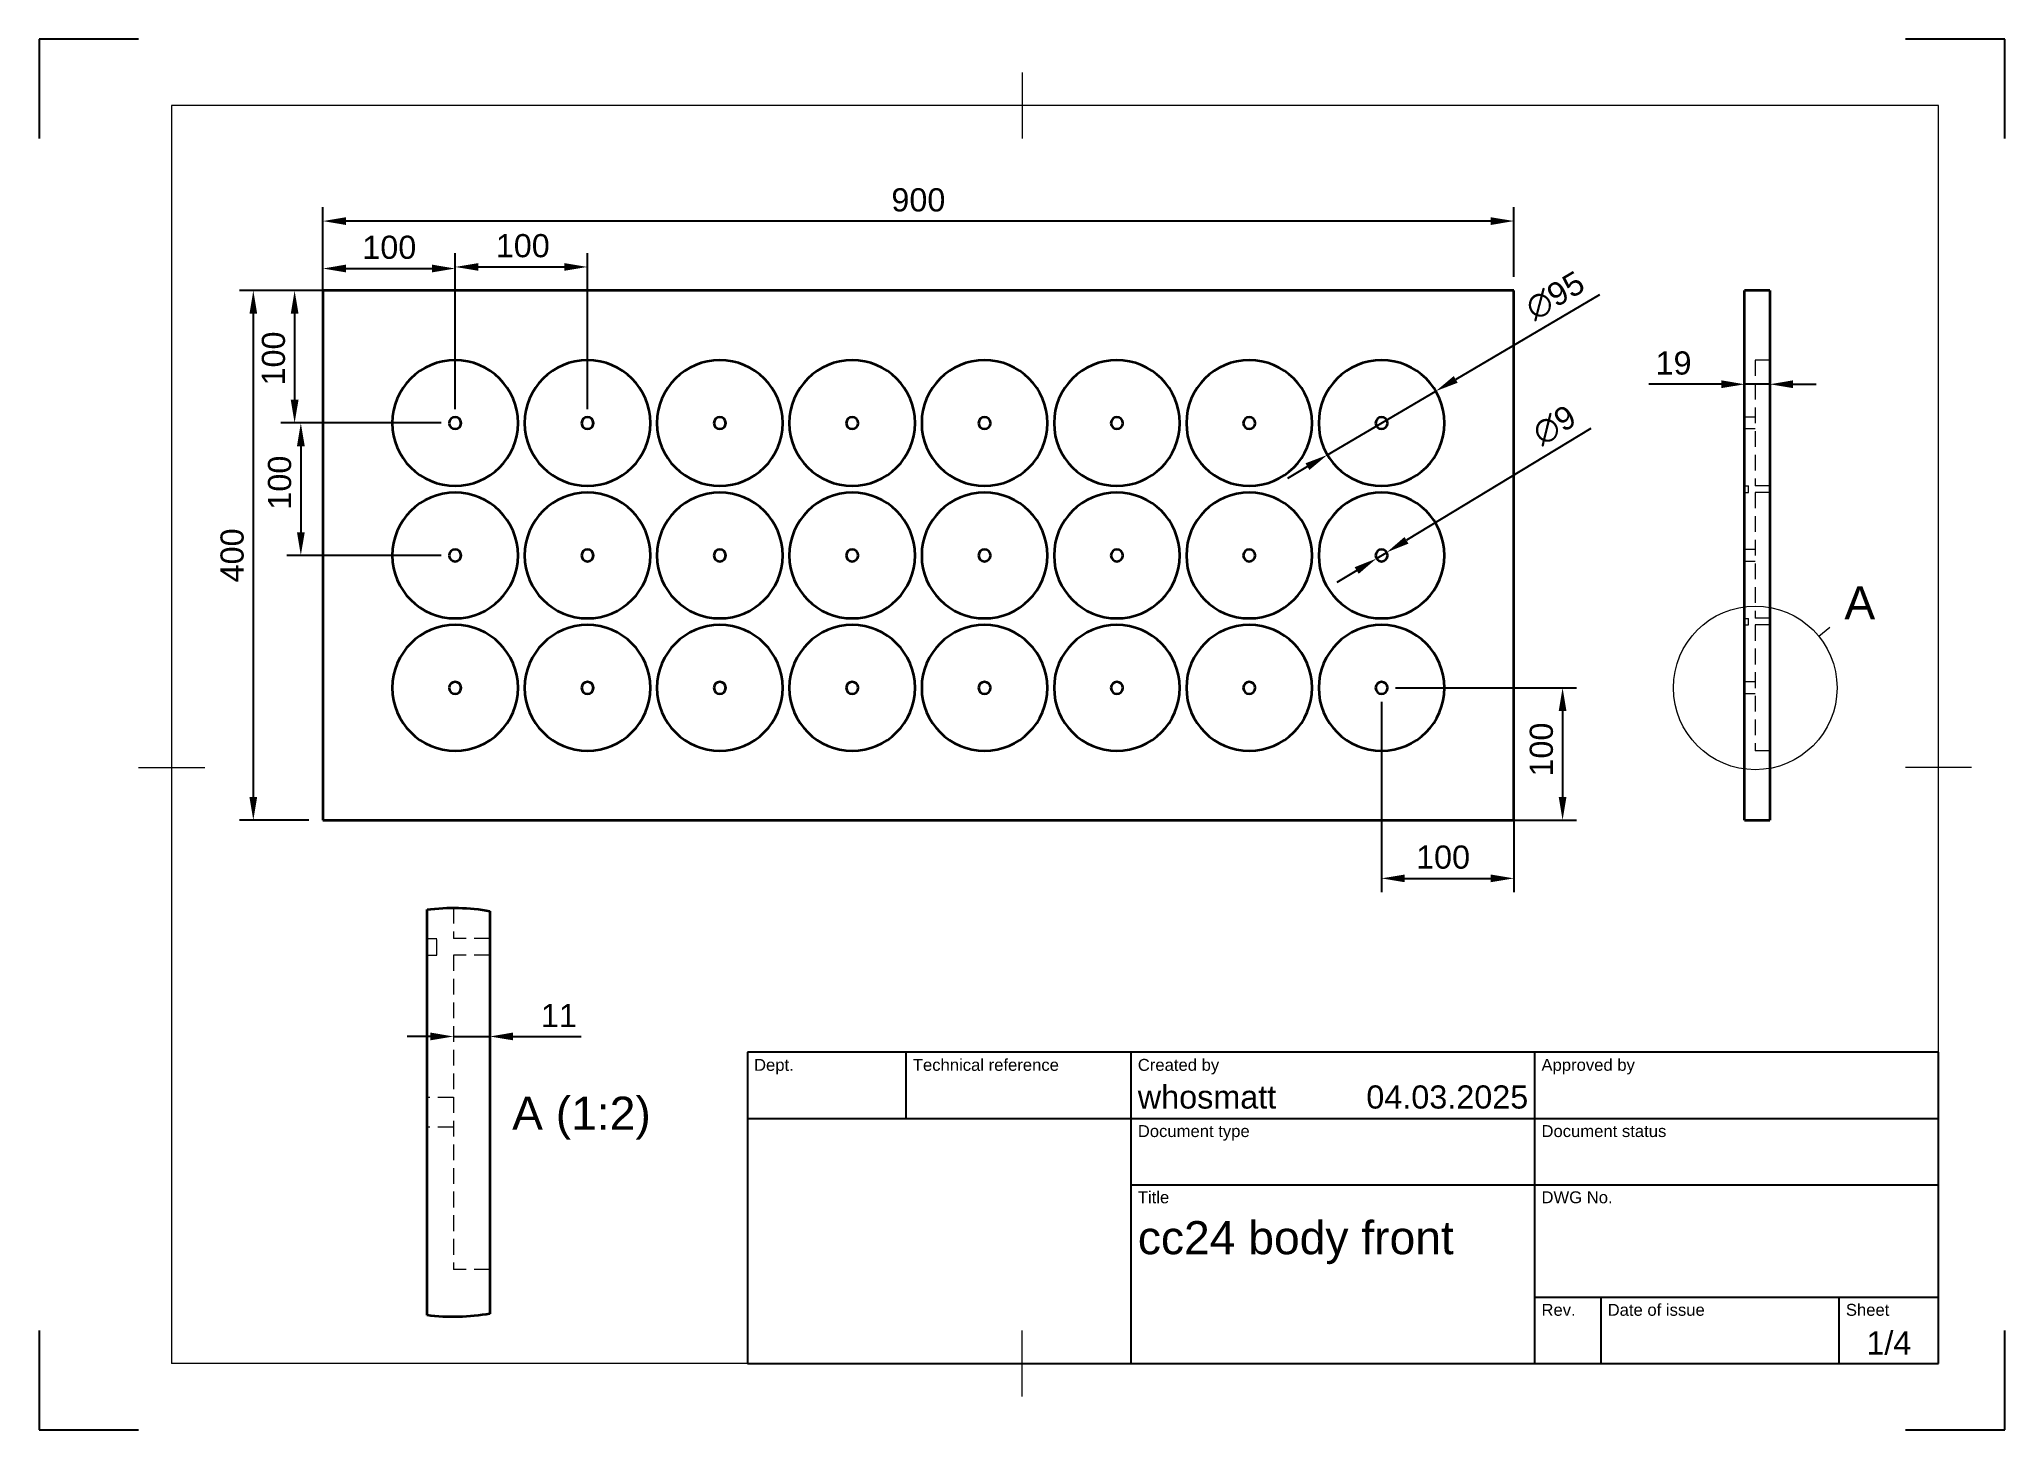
# Model space of a CAD drawing. Header units: millimetres. Extents: x 0 to 297, y 0 to 210.
import ezdxf
from ezdxf.enums import TextEntityAlignment as Align

# ---------------------------------------------------------------- set-up
doc = ezdxf.new("R2010")
doc.units = ezdxf.units.MM
doc.header["$LTSCALE"] = 0.75
doc.linetypes.add('HIDDEN2', pattern=[4.7625, 3.175, -1.5875])
for name, color, linetype, lineweight in [('BORDER', 7, 'Continuous', 18), ('Detail Boundary', 7, 'Continuous', 18), ('FD_Dimensions', 7, 'Continuous', 18), ('Hidden', 7, 'HIDDEN2', 18), ('TITLEBLOCK', 7, 'Continuous', 25), ('View Labels', 7, 'Continuous', 18), ('Visible', 7, 'Continuous', 35)]:
    doc.layers.add(name, color=color, linetype=linetype, lineweight=lineweight)
doc.styles.add('FusionTitle', font='arial.ttf')
doc.styles.get("Standard").update_dxf_attribs({"font": 'arial.ttf'})
doc.dimstyles.new('Dim-ISO-25', dxfattribs={"dimtxt": 3.5, "dimasz": 3.5, "dimexe": 2.1, "dimexo": 2.1, "dimgap": 1.4, "dimtad": 1, "dimzin": 12, "dimdsep": 46, "dimtxsty": 'Standard', "dimcen": 0, "dimazin": 3, "dimtp": 0.1, "dimtm": 0.1, "dimtfac": 0.714286, "dimtmove": 0, "dimatfit": 3, "dimfxl": 1, "dimtzin": 12, "dimarcsym": 0})

# ---------------------------------------------------------------- blocks, each defined once
blk = doc.blocks.new('ISO_A4(L)_SHEET')
at = {"layer": 'BORDER'}
for p, q in [((148.5, 205), (148.5, 195)), ((287, 200), (20, 200)), ((20, 200), (20, 10)), ((287, 10), (287, 200)), ((15, 100), (25, 100)), ((292, 100), (282, 100)), ((148.5, 5), (148.5, 15)), ((287, 10), (20, 10))]:
    blk.add_line(p, q, dxfattribs=at)
at = {"layer": 'Defpoints'}
for p, q in [((0, 210), (0, 195)), ((15, 210), (0, 210)), ((297, 210), (282, 210)), ((297, 195), (297, 210)), ((0, 15), (0, 0)), ((297, 0), (297, 15)), ((0, 0), (15, 0)), ((282, 0), (297, 0))]:
    blk.add_line(p, q, dxfattribs=at)
blk = doc.blocks.new('ISO_TITLEBLOCK')
at = {"layer": 'TITLEBLOCK'}
for p, q in [((0, 47), (-180, 47)), ((-180, 47), (-180, 0)), ((-156, 37), (-156, 47)), ((-122, 0), (-122, 47)), ((-61, 0), (-61, 47)), ((0, 0), (0, 47)), ((-180, 37), (0, 37)), ((-122, 27), (0, 27)), ((-61, 10), (0, 10)), ((-51, 0), (-51, 10)), ((-15, 0), (-15, 10)), ((-180, 0), (0, 0))]:
    blk.add_line(p, q, dxfattribs=at)
at = {"layer": 'TITLEBLOCK', "style": 'FusionTitle'}
for s, p in [('Dept.', (-179, 46)), ('Technical reference', (-155, 46)), ('Created by', (-121, 46)), ('Approved by', (-60, 46)), ('Document type', (-121, 36)), ('Document status', (-60, 36)), ('Title', (-121, 26)), ('DWG No.', (-60, 26)), ('Rev.', (-60, 9)), ('Date of issue', (-50, 9)), ('Sheet', (-14, 9))]:
    blk.add_text(s, height=1.8, dxfattribs=at).set_placement(p, align=Align.TOP_LEFT)
for tag, height, p in [('DEPT', 3.5, (-179, 42)), ('TECHNICAL_REFERENCE', 3.5, (-155, 42)), ('CREATED_BY', 3.5, (-121, 42)), ('APPROVED_BY', 3.5, (-60, 42)), ('DOCUMENT_TYPE', 3.5, (-121, 32)), ('DOCUMENT_STATUS', 3.5, (-60, 32)), ('TITLE_1', 5, (-121, 21.5)), ('TITLE_2', 5, (-121, 14)), ('TITLE_3', 5, (-121, 6.5)), ('DATE_OF_ISSUE', 3.5, (-50, 5))]:
    blk.add_attdef(tag, text='', height=height, dxfattribs=at).set_placement(p, align=Align.TOP_LEFT)
for tag, p in [('CREATED_DATE', (-62, 42)), ('APPROVED_DATE', (-0.99, 42))]:
    blk.add_attdef(tag, text='', height=3.5, dxfattribs=at).set_placement(p, align=Align.TOP_RIGHT)
for tag, height, p in [('DRAWING_NUMBER', 5, (-30.5, 19.75)), ('REV', 3.5, (-56, 4.85)), ('SHEET', 3.5, (-7.5, 4.85))]:
    blk.add_attdef(tag, text='', height=height, dxfattribs=at).set_placement(p, align=Align.TOP_CENTER)
blk = doc.blocks.new('*D19')
at = {"layer": 'Defpoints', "color": 0, "transparency": 16777216}
for p in [(42.84, 172.05), (32.34, 92.05), (42.84, 92.05)]:
    blk.add_point(p, dxfattribs=at)
at = {"layer": 'FD_Dimensions', "color": 0, "lineweight": -2, "transparency": 16777216}
for p, q in [((40.74, 172.05), (30.24, 172.05)), ((32.34, 168.55), (32.34, 95.55)), ((40.74, 92.05), (30.24, 92.05))]:
    blk.add_line(p, q, dxfattribs=at)
at = {"layer": 'FD_Dimensions', "color": 0, "transparency": 16777216}
for points in [[(31.76, 168.55), (32.92, 168.55), (32.34, 172.05)], [(31.76, 95.55), (32.92, 95.55), (32.34, 92.05)]]:
    blk.add_solid(points, dxfattribs=at)
at = {"layer": 'FD_Dimensions', "color": 0, "transparency": 16777216, "insert": (29.15, 132.05), "char_height": 3.5, "attachment_point": 5, "rotation": 90}
blk.add_mtext('400', dxfattribs=at)
blk = doc.blocks.new('*D20')
at = {"layer": 'Defpoints', "color": 0, "transparency": 16777216}
for p in [(42.84, 182.55), (42.84, 172.05), (222.84, 172.05)]:
    blk.add_point(p, dxfattribs=at)
at = {"layer": 'FD_Dimensions', "color": 0, "lineweight": -2, "transparency": 16777216}
for p, q in [((42.84, 174.15), (42.84, 184.65)), ((222.84, 174.15), (222.84, 184.65)), ((219.34, 182.55), (46.34, 182.55))]:
    blk.add_line(p, q, dxfattribs=at)
at = {"layer": 'FD_Dimensions', "color": 0, "transparency": 16777216}
for points in [[(46.34, 183.13), (46.34, 181.96), (42.84, 182.55)], [(219.34, 183.13), (219.34, 181.96), (222.84, 182.55)]]:
    blk.add_solid(points, dxfattribs=at)
at = {"layer": 'FD_Dimensions', "color": 0, "transparency": 16777216, "insert": (132.84, 185.73), "char_height": 3.5, "attachment_point": 5}
blk.add_mtext('900', dxfattribs=at)
blk = doc.blocks.new('*D21')
at = {"layer": 'Defpoints', "color": 0, "transparency": 16777216}
for p in [(62.84, 175.38), (42.84, 152.02), (62.84, 152.05)]:
    blk.add_point(p, dxfattribs=at)
at = {"layer": 'FD_Dimensions', "color": 0, "lineweight": -2, "transparency": 16777216}
for p, q in [((42.84, 154.12), (42.84, 177.48)), ((46.34, 175.38), (59.34, 175.38)), ((62.84, 154.15), (62.84, 177.48))]:
    blk.add_line(p, q, dxfattribs=at)
at = {"layer": 'FD_Dimensions', "color": 0, "transparency": 16777216}
for points in [[(46.34, 175.97), (46.34, 174.8), (42.84, 175.38)], [(59.34, 175.97), (59.34, 174.8), (62.84, 175.38)]]:
    blk.add_solid(points, dxfattribs=at)
at = {"layer": 'FD_Dimensions', "color": 0, "transparency": 16777216, "insert": (52.89, 178.57), "char_height": 3.5, "attachment_point": 5}
blk.add_mtext('100', dxfattribs=at)
blk = doc.blocks.new('*D22')
at = {"layer": 'Defpoints', "color": 0, "transparency": 16777216}
for p in [(62.84, 172.05), (38.58, 152.05), (62.84, 152.05)]:
    blk.add_point(p, dxfattribs=at)
at = {"layer": 'FD_Dimensions', "color": 0, "lineweight": -2, "transparency": 16777216}
for p, q in [((60.74, 172.05), (36.48, 172.05)), ((38.58, 168.55), (38.58, 155.55)), ((60.74, 152.05), (36.48, 152.05))]:
    blk.add_line(p, q, dxfattribs=at)
at = {"layer": 'FD_Dimensions', "color": 0, "transparency": 16777216}
for points in [[(38, 168.55), (39.17, 168.55), (38.58, 172.05)], [(38, 155.55), (39.17, 155.55), (38.58, 152.05)]]:
    blk.add_solid(points, dxfattribs=at)
at = {"layer": 'FD_Dimensions', "color": 0, "transparency": 16777216, "insert": (35.4, 161.79), "char_height": 3.5, "attachment_point": 5, "rotation": 90}
blk.add_mtext('100', dxfattribs=at)
blk = doc.blocks.new('*D23')
at = {"layer": 'Defpoints', "color": 0, "transparency": 16777216}
for p in [(82.84, 175.62), (62.84, 152.05), (82.84, 152.05)]:
    blk.add_point(p, dxfattribs=at)
at = {"layer": 'FD_Dimensions', "color": 0, "lineweight": -2, "transparency": 16777216}
for p, q in [((62.84, 154.15), (62.84, 177.72)), ((66.34, 175.62), (79.34, 175.62)), ((82.84, 154.15), (82.84, 177.72))]:
    blk.add_line(p, q, dxfattribs=at)
at = {"layer": 'FD_Dimensions', "color": 0, "transparency": 16777216}
for points in [[(66.34, 176.2), (66.34, 175.04), (62.84, 175.62)], [(79.34, 176.2), (79.34, 175.04), (82.84, 175.62)]]:
    blk.add_solid(points, dxfattribs=at)
at = {"layer": 'FD_Dimensions', "color": 0, "transparency": 16777216, "insert": (73.06, 178.81), "char_height": 3.5, "attachment_point": 5}
blk.add_mtext('100', dxfattribs=at)
blk = doc.blocks.new('*D24')
at = {"layer": 'Defpoints', "color": 0, "transparency": 16777216}
for p in [(62.84, 152.05), (39.52, 132.05), (62.84, 132.05)]:
    blk.add_point(p, dxfattribs=at)
at = {"layer": 'FD_Dimensions', "color": 0, "lineweight": -2, "transparency": 16777216}
for p, q in [((60.74, 152.05), (37.42, 152.05)), ((39.52, 148.55), (39.52, 135.55)), ((60.74, 132.05), (37.42, 132.05))]:
    blk.add_line(p, q, dxfattribs=at)
at = {"layer": 'FD_Dimensions', "color": 0, "transparency": 16777216}
for points in [[(38.94, 148.55), (40.11, 148.55), (39.52, 152.05)], [(38.94, 135.55), (40.11, 135.55), (39.52, 132.05)]]:
    blk.add_solid(points, dxfattribs=at)
at = {"layer": 'FD_Dimensions', "color": 0, "transparency": 16777216, "insert": (36.33, 143.04), "char_height": 3.5, "attachment_point": 5, "rotation": 90}
blk.add_mtext('100', dxfattribs=at)
blk = doc.blocks.new('*D25')
at = {"layer": 'Defpoints', "color": 0, "transparency": 16777216}
for p in [(257.7, 157.9), (257.7, 157.9), (261.5, 157.9)]:
    blk.add_point(p, dxfattribs=at)
at = {"layer": 'FD_Dimensions', "color": 0, "lineweight": -2, "transparency": 16777216}
for p, q in [((254.2, 157.9), (243.21, 157.9)), ((261.5, 157.9), (257.7, 157.9)), ((265, 157.9), (268.5, 157.9))]:
    blk.add_line(p, q, dxfattribs=at)
at = {"layer": 'FD_Dimensions', "color": 0, "transparency": 16777216}
for points in [[(254.2, 158.49), (254.2, 157.32), (257.7, 157.9)], [(265, 158.49), (265, 157.32), (261.5, 157.9)]]:
    blk.add_solid(points, dxfattribs=at)
at = {"layer": 'FD_Dimensions', "color": 0, "transparency": 16777216, "insert": (246.96, 161.09), "char_height": 3.5, "attachment_point": 5}
blk.add_mtext('19', dxfattribs=at)
blk = doc.blocks.new('*D26')
at = {"layer": 'Defpoints', "color": 0, "transparency": 16777216}
for p in [(62.59, 59.39), (68.09, 59.39), (68.09, 59.39)]:
    blk.add_point(p, dxfattribs=at)
at = {"layer": 'FD_Dimensions', "color": 0, "lineweight": -2, "transparency": 16777216}
for p, q in [((59.09, 59.39), (55.59, 59.39)), ((62.59, 59.39), (68.09, 59.39)), ((71.59, 59.39), (81.9, 59.39))]:
    blk.add_line(p, q, dxfattribs=at)
at = {"layer": 'FD_Dimensions', "color": 0, "transparency": 16777216}
for points in [[(59.09, 59.98), (59.09, 58.81), (62.59, 59.39)], [(71.59, 59.98), (71.59, 58.81), (68.09, 59.39)]]:
    blk.add_solid(points, dxfattribs=at)
at = {"layer": 'FD_Dimensions', "color": 0, "transparency": 16777216, "insert": (78.5, 62.55), "char_height": 3.5, "attachment_point": 5}
blk.add_mtext('11', dxfattribs=at)
blk = doc.blocks.new('*D27')
at = {"layer": 'Defpoints', "color": 0, "transparency": 16777216}
for p in [(202.84, 112.05), (222.84, 111.59), (222.84, 83.27)]:
    blk.add_point(p, dxfattribs=at)
at = {"layer": 'FD_Dimensions', "color": 0, "lineweight": -2, "transparency": 16777216}
for p, q in [((202.84, 109.95), (202.84, 81.17)), ((222.84, 109.49), (222.84, 81.17)), ((206.34, 83.27), (219.34, 83.27))]:
    blk.add_line(p, q, dxfattribs=at)
at = {"layer": 'FD_Dimensions', "color": 0, "transparency": 16777216}
for points in [[(206.34, 83.85), (206.34, 82.69), (202.84, 83.27)], [(219.34, 83.85), (219.34, 82.69), (222.84, 83.27)]]:
    blk.add_solid(points, dxfattribs=at)
at = {"layer": 'FD_Dimensions', "color": 0, "transparency": 16777216, "insert": (212.13, 86.46), "char_height": 3.5, "attachment_point": 5}
blk.add_mtext('100', dxfattribs=at)
blk = doc.blocks.new('*D28')
at = {"layer": 'Defpoints', "color": 0, "transparency": 16777216}
for p in [(202.84, 112.05), (202.9, 92.05), (230.19, 92.05)]:
    blk.add_point(p, dxfattribs=at)
at = {"layer": 'FD_Dimensions', "color": 0, "lineweight": -2, "transparency": 16777216}
for p, q in [((204.94, 112.05), (232.29, 112.05)), ((230.19, 108.55), (230.19, 95.55)), ((205, 92.05), (232.29, 92.05))]:
    blk.add_line(p, q, dxfattribs=at)
at = {"layer": 'FD_Dimensions', "color": 0, "transparency": 16777216}
for points in [[(229.61, 108.55), (230.77, 108.55), (230.19, 112.05)], [(229.61, 95.55), (230.77, 95.55), (230.19, 92.05)]]:
    blk.add_solid(points, dxfattribs=at)
at = {"layer": 'FD_Dimensions', "color": 0, "transparency": 16777216, "insert": (227, 102.72), "char_height": 3.5, "attachment_point": 5, "rotation": 90}
blk.add_mtext('100', dxfattribs=at)
blk = doc.blocks.new('*D29')
at = {"layer": 'Defpoints', "color": 0, "transparency": 16777216}
for p in [(211.03, 156.86), (194.65, 147.23)]:
    blk.add_point(p, dxfattribs=at)
at = {"layer": 'FD_Dimensions', "color": 0, "lineweight": -2, "transparency": 16777216}
for p, q in [((235.76, 171.39), (214.05, 158.63)), ((194.65, 147.23), (211.03, 156.86)), ((191.63, 145.46), (188.61, 143.69))]:
    blk.add_line(p, q, dxfattribs=at)
at = {"layer": 'FD_Dimensions', "color": 0, "transparency": 16777216}
for points in [[(213.75, 159.14), (214.34, 158.13), (211.03, 156.86)], [(191.34, 145.96), (191.93, 144.96), (194.65, 147.23)]]:
    blk.add_solid(points, dxfattribs=at)
at = {"layer": 'FD_Dimensions', "color": 0, "transparency": 16777216, "insert": (229.07, 171.27), "char_height": 3.5, "attachment_point": 5, "rotation": 30.4422}
blk.add_mtext('∅95', dxfattribs=at)
blk = doc.blocks.new('*D30')
at = {"layer": 'Defpoints', "color": 0, "transparency": 16777216}
for p in [(202.07, 131.58), (203.61, 132.51)]:
    blk.add_point(p, dxfattribs=at)
at = {"layer": 'FD_Dimensions', "color": 0, "lineweight": -2, "transparency": 16777216}
for p, q in [((234.47, 151.21), (206.6, 134.33)), ((202.07, 131.58), (203.61, 132.51)), ((199.08, 129.77), (196.08, 127.95))]:
    blk.add_line(p, q, dxfattribs=at)
at = {"layer": 'FD_Dimensions', "color": 0, "transparency": 16777216}
for points in [[(206.3, 134.83), (206.9, 133.83), (203.61, 132.51)], [(198.77, 130.27), (199.38, 129.27), (202.07, 131.58)]]:
    blk.add_solid(points, dxfattribs=at)
at = {"layer": 'FD_Dimensions', "color": 0, "transparency": 16777216, "insert": (228.96, 151.71), "char_height": 3.5, "attachment_point": 5, "rotation": 31.2067}
blk.add_mtext('∅9', dxfattribs=at)

msp = doc.modelspace()

# ---------------------------------------------------------------- linework, layer by layer
at = {"layer": 'Detail Boundary'}
msp.add_line((268.8906, 119.8476), (270.5698, 121.2139), dxfattribs=at)
msp.add_circle((259.3033, 112.0465), 12.3602, dxfattribs=at)
at = {"layer": 'Hidden', "extrusion": (1, -2.22045e-16, 2.96628e-13)}
for p, q in [((259.3033, 161.5465), (259.3033, 142.5465)), ((261.5033, 161.5465), (259.3033, 161.5465)), ((259.3033, 152.9465), (257.7033, 152.9465)), ((259.3033, 151.1465), (257.7033, 151.1465)), ((257.7033, 142.5434), (258.3033, 142.5434)), ((257.7033, 141.5434), (258.3033, 141.5434)), ((258.3033, 141.5434), (258.3033, 142.5434)), ((261.5033, 142.5465), (259.3033, 142.5465)), ((259.3033, 141.5465), (259.3033, 122.5465)), ((261.5033, 141.5465), (259.3033, 141.5465)), ((259.3033, 132.9465), (257.7033, 132.9465)), ((259.3033, 131.1465), (257.7033, 131.1465)), ((257.7033, 122.5458), (258.3033, 122.5458)), ((258.3033, 121.5458), (258.3033, 122.5458)), ((261.5033, 122.5465), (259.3033, 122.5465)), ((257.7033, 121.5458), (258.3033, 121.5458)), ((259.3033, 121.5465), (259.3033, 102.5465)), ((261.5033, 121.5465), (259.3033, 121.5465)), ((259.3033, 112.9465), (257.7033, 112.9465)), ((259.3033, 111.1465), (257.7033, 111.1465)), ((261.5033, 102.5465), (259.3033, 102.5465)), ((62.5922, 78.8206), (62.5922, 74.1701)), ((58.5922, 74.1684), (60.0922, 74.1684)), ((58.5922, 71.6684), (60.0922, 71.6684)), ((60.0922, 71.6684), (60.0922, 74.1684)), ((68.0922, 74.1701), (62.5922, 74.1701)), ((62.5922, 71.6701), (62.5922, 24.1701)), ((68.0922, 71.6701), (62.5922, 71.6701)), ((62.5922, 50.1701), (58.5922, 50.1701)), ((62.5922, 45.6701), (58.5922, 45.6701)), ((68.0922, 24.1701), (62.5922, 24.1701))]:
    msp.add_line(p, q, dxfattribs=at)
at = {"layer": 'Visible'}
for p, q in [((42.8394, 172.0465), (42.8394, 92.0465)), ((222.8394, 172.0465), (42.8394, 172.0465)), ((222.8394, 92.0465), (222.8394, 172.0465)), ((42.8394, 92.0465), (222.8394, 92.0465))]:
    msp.add_line(p, q, dxfattribs=at)
at = {"layer": 'Visible', "extrusion": (1, -2.22045e-16, 2.96628e-13)}
for p, q in [((261.5033, 172.0465), (257.7033, 172.0465)), ((257.7033, 92.0465), (257.7033, 172.0465)), ((261.5033, 172.0465), (261.5033, 92.0465)), ((257.7033, 92.0465), (261.5033, 92.0465)), ((58.5922, 17.2797), (58.5922, 78.5606)), ((68.0922, 78.3272), (68.0922, 17.5131))]:
    msp.add_line(p, q, dxfattribs=at)
at = {"layer": 'Visible', "extrusion": (0, 0, -1)}
for centre, radius in [((-62.8394, 152.0465), 9.5), ((-82.8394, 152.0465), 9.5), ((-102.8394, 152.0465), 9.5), ((-122.8394, 152.0465), 9.5), ((-142.8394, 152.0465), 9.5), ((-162.8394, 152.0465), 9.5), ((-182.8394, 152.0465), 9.5), ((-202.8394, 152.0465), 9.5), ((-62.8394, 152.0465), 0.9), ((-82.8394, 152.0465), 0.9), ((-102.8394, 152.0465), 0.9), ((-122.8394, 152.0465), 0.9), ((-142.8394, 152.0465), 0.9), ((-162.8394, 152.0465), 0.9), ((-182.8394, 152.0465), 0.9), ((-202.8394, 152.0465), 0.9), ((-62.8394, 132.0465), 9.5), ((-82.8394, 132.0465), 9.5), ((-102.8394, 132.0465), 9.5), ((-122.8394, 132.0465), 9.5), ((-142.8394, 132.0465), 9.5), ((-162.8394, 132.0465), 9.5), ((-182.8394, 132.0465), 9.5), ((-202.8394, 132.0465), 9.5), ((-62.8394, 132.0465), 0.9), ((-82.8394, 132.0465), 0.9), ((-102.8394, 132.0465), 0.9), ((-122.8394, 132.0465), 0.9), ((-142.8394, 132.0465), 0.9), ((-162.8394, 132.0465), 0.9), ((-182.8394, 132.0465), 0.9), ((-202.8394, 132.0465), 0.9), ((-62.8394, 112.0465), 9.5), ((-82.8394, 112.0465), 9.5), ((-102.8394, 112.0465), 9.5), ((-122.8394, 112.0465), 9.5), ((-142.8394, 112.0465), 9.5), ((-162.8394, 112.0465), 9.5), ((-182.8394, 112.0465), 9.5), ((-202.8394, 112.0465), 9.5), ((-62.8394, 112.0465), 0.9), ((-82.8394, 112.0465), 0.9), ((-102.8394, 112.0465), 0.9), ((-122.8394, 112.0465), 0.9), ((-142.8394, 112.0465), 0.9), ((-162.8394, 112.0465), 0.9), ((-182.8394, 112.0465), 0.9), ((-202.8394, 112.0465), 0.9)]:
    msp.add_circle(centre, radius, dxfattribs=at)
at = {"layer": 'Visible', "extrusion": (5.04871e-29, -2.22045e-16, -1)}
msp.add_arc((-62.5922, 47.9201), 30.9005, 82.562309, 100.252757, dxfattribs=at)
at = {"layer": 'Visible', "extrusion": (0, -2.22045e-16, -1)}
msp.add_arc((-62.5922, 47.9201), 30.9005, 259.747243, 277.437691, dxfattribs=at)

# ---------------------------------------------------------------- block references
at = {"layer": 'BORDER'}
msp.add_blockref('ISO_A4(L)_SHEET', (0, 0), dxfattribs=at)
at = {"layer": 'TITLEBLOCK'}
msp.add_blockref('ISO_TITLEBLOCK', (287, 10), dxfattribs=at).add_auto_attribs({'CREATED_DATE': '04.03.2025', 'SHEET': '1/4', 'TITLE_1': 'cc24 body front', 'CREATED_BY': 'whosmatt'})

# ---------------------------------------------------------------- texts
at = {"layer": 'Detail Boundary', "insert": (275.1035, 124.9029), "char_height": 5, "attachment_point": 5}
msp.add_mtext('A', dxfattribs=at)
at = {"layer": 'View Labels', "insert": (81.9284, 43.793), "char_height": 5, "width": 23.219645, "attachment_point": 8}
msp.add_mtext('A (1:2)', dxfattribs=at)

# ---------------------------------------------------------------- dimensions: what is measured, and where the dimension line sits
at = {"layer": 'FD_Dimensions'}
for p1, p2, picture, middle in [((222.8394, 172.0465), (42.8394, 172.0465), '*D20', (132.8394, 185.7335)), ((42.8394, 172.0465), (42.8394, 92.0465), '*D19', (29.1524, 132.0465))]:
    dim = msp.add_aligned_dim(p1=p1, p2=p2, distance=-10.5, dimstyle='Dim-ISO-25', override={"dimlfac": 5, "dimclrd": 0, "dimclre": 0}, dxfattribs=at)
    dim.commit()
    dim.dimension.update_dxf_attribs({"geometry": picture, "text_midpoint": middle})
dim = msp.add_linear_dim(base=(62.8394, 175.3842), p1=(42.8394, 152.0168), p2=(62.8394, 152.0465), dimstyle='Dim-ISO-25', override={"dimlfac": 5}, dxfattribs=at)
dim.commit()
dim.dimension.update_dxf_attribs({"geometry": '*D21', "text_midpoint": (52.8896, 175.3842), "dimtype": 160})
for base, p1, p2, angle, picture, middle, dimtype in [((82.8394, 175.6186), (62.8394, 152.0465), (82.8394, 152.0465), 0, '*D23', (73.0585, 175.6186), 161), ((38.5837, 152.0465), (62.8394, 172.0465), (62.8394, 152.0465), 270, '*D22', (38.5837, 161.7896), 160), ((39.5218, 132.0465), (62.8394, 152.0465), (62.8394, 132.0465), 270, '*D24', (39.5218, 143.0385), 161), ((222.8394, 83.2693), (202.8394, 112.0465), (222.8394, 111.5901), 180, '*D27', (212.1303, 83.2693), 160), ((230.1885, 92.0465), (202.8394, 112.0465), (202.9005, 92.0465), 90, '*D28', (230.1885, 102.7236), 160)]:
    dim = msp.add_linear_dim(base=base, p1=p1, p2=p2, angle=angle, dimstyle='Dim-ISO-25', override={"dimlfac": 5}, dxfattribs=at)
    dim.commit()
    dim.dimension.update_dxf_attribs({"geometry": picture, "text_midpoint": middle, "dimtype": dimtype})
for p1, p2, override, picture, middle in [((194.649, 147.2332), (211.0297, 156.8599), {"dimlfac": 5, "dimclrd": 0, "dimclre": 0}, '*D29', (230.738, 168.4422)), ((202.0696, 131.5802), (203.6091, 132.5128), {"dimlfac": 5}, '*D30', (230.6575, 148.8982))]:
    dim = msp.add_diameter_dim_2p(p1=p1, p2=p2, dimstyle='Dim-ISO-25', override=override, dxfattribs=at)
    dim.commit()
    dim.dimension.update_dxf_attribs({"geometry": picture, "text_midpoint": middle, "dimtype": 163})
for base, p1, p2, override, picture, middle in [((257.7033, 157.9043), (261.5033, 157.9043), (257.7033, 157.9043), {"dimlfac": 5, "dimclrd": 0, "dimclre": 0}, '*D25', (246.9576, 161.0913)), ((68.0922, 59.3929), (62.5922, 59.3929), (68.0922, 59.3929), {"dimlfac": 2, "dimclrd": 0, "dimclre": 0}, '*D26', (78.4964, 62.55))]:
    dim = msp.add_linear_dim(base=base, p1=p1, p2=p2, dimstyle='Dim-ISO-25', override=override, dxfattribs=at)
    dim.commit()
    dim.dimension.update_dxf_attribs({"geometry": picture, "text_midpoint": middle})

doc.saveas('drawing.dxf')
